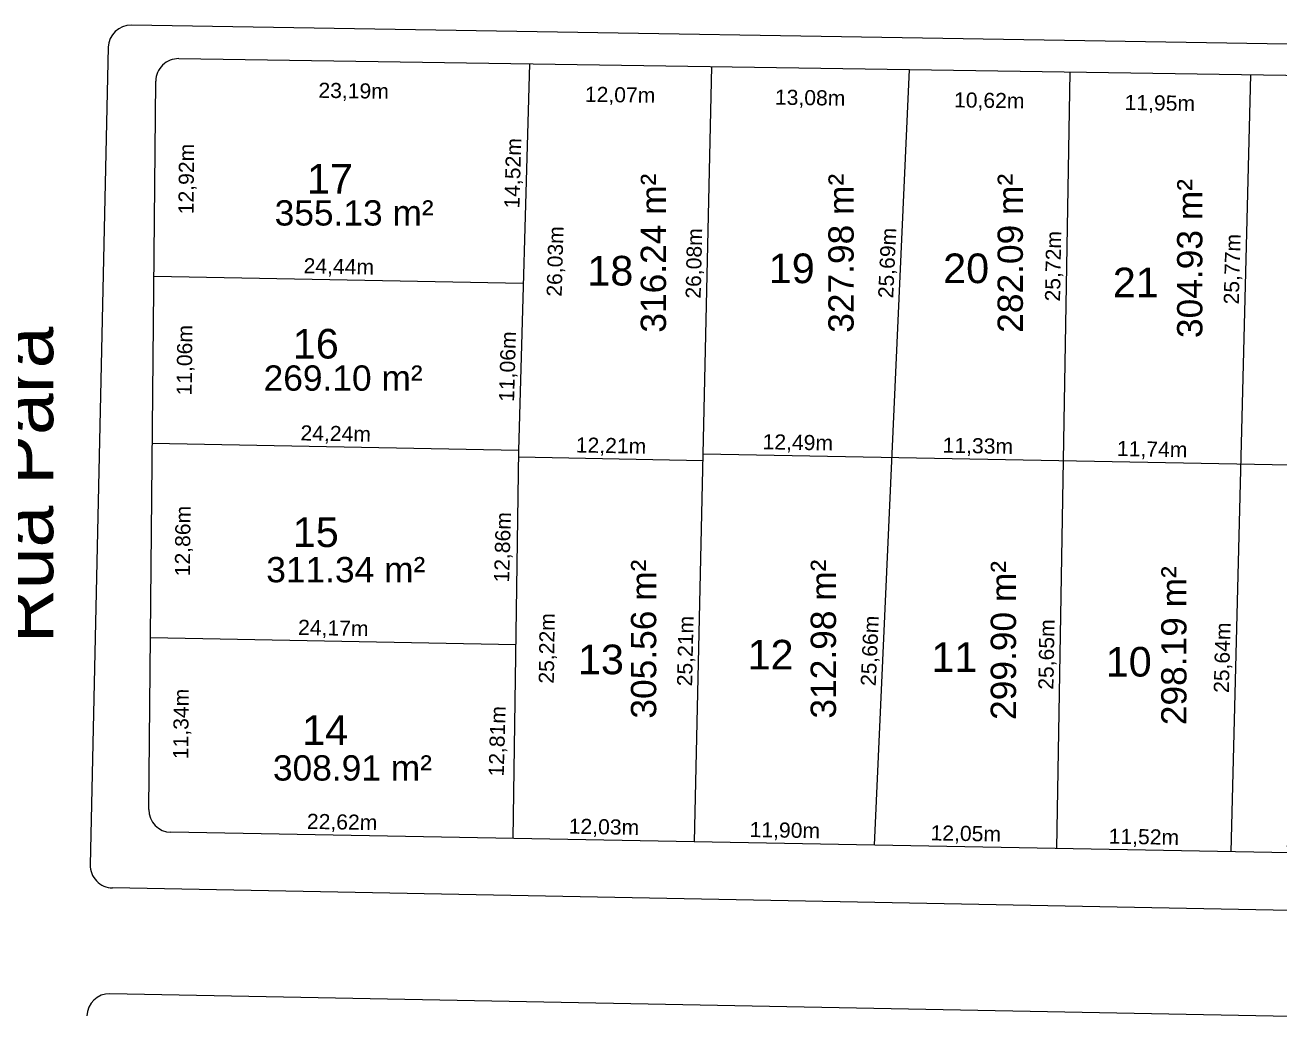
# Model space of a CAD drawing. Header units: metres. Extents: x 3808 to 8215, y 2374 to 6187.
# Drawn here: x 5029.4 to 5112.4, y 5300.8 to 5366.3 of the extents above; entities that cross this region are included whole.
import ezdxf
from ezdxf.enums import TextEntityAlignment as Align

# ---------------------------------------------------------------- set-up
doc = ezdxf.new("R2010")
doc.units = ezdxf.units.M
for name, color, linetype in [('Areas Lotes', 1, 'Continuous'), ('Calçada', 8, 'Continuous'), ('COTAS', 7, 'Continuous'), ('Lote', 7, 'Continuous'), ('Nome das Ruas', 7, 'Continuous'), ('Nº Lote', 7, 'Continuous'), ('quadras', 7, 'Continuous')]:
    doc.layers.add(name, color=color, linetype=linetype)
doc.styles.add('Arial', font='arial.ttf')
doc.dimstyles.new('Copy(2) of ISO-25', dxfattribs={"dimtxt": 1, "dimasz": 2.5, "dimexe": 1.25, "dimexo": 0.625, "dimgap": 0.2, "dimtad": 1, "dimtoh": 1, "dimlfac": 1, "dimzin": 1, "dimtxsty": 'Arial', "dimblk": 'NONE', "dimcen": 0, "dimse1": 1, "dimse2": 1, "dimsd1": 1, "dimsd2": 1, "dimclrt": 256, "dimaunit": 1, "dimadec": 3, "dimazin": 0, "dimtfac": 1, "dimtmove": 0, "dimatfit": 3, "dimldrblk": 'NONE', "dimfxl": 1, "dimtolj": 1, "dimtzin": 0, "dimarcsym": 0})

# ---------------------------------------------------------------- blocks, each defined once
blk = doc.blocks.new('*D6034')
at = {"layer": 'Defpoints', "color": 0, "linetype": 'Continuous', "transparency": 16777216}
for p in [(5062.788, 5363.752), (5062.387, 5349.234), (5062.387, 5349.234)]:
    blk.add_point(p, dxfattribs=at)
at = {"layer": 'COTAS', "linetype": 'Continuous', "lineweight": 5, "transparency": 16777216, "insert": (5061.786, 5356.515), "char_height": 1, "attachment_point": 5, "rotation": 88.41809, "style": 'Arial'}
blk.add_mtext('\\A1;14,52m', dxfattribs=at)
blk = doc.blocks.new('_None')
blk = doc.blocks.new('*D6066')
at = {"layer": 'Defpoints', "color": 0, "linetype": 'Continuous', "transparency": 16777216}
for p in [(5109.186, 5311.64), (5109.186, 5311.64), (5121.001, 5311.422)]:
    blk.add_point(p, dxfattribs=at)
at = {"layer": 'COTAS', "linetype": 'Continuous', "lineweight": 5, "transparency": 16777216, "insert": (5115.108, 5312.332), "char_height": 1, "attachment_point": 5, "rotation": 358.94304, "style": 'Arial'}
blk.add_mtext('\\A1;11,82m', dxfattribs=at)
blk = doc.blocks.new('*D6067')
at = {"layer": 'Defpoints', "color": 0, "linetype": 'Continuous', "transparency": 16777216}
for p in [(5097.668, 5311.852), (5097.668, 5311.852), (5109.186, 5311.64)]:
    blk.add_point(p, dxfattribs=at)
at = {"layer": 'COTAS', "linetype": 'Continuous', "lineweight": 5, "transparency": 16777216, "insert": (5103.442, 5312.547), "char_height": 1, "attachment_point": 5, "rotation": 358.94304, "style": 'Arial'}
blk.add_mtext('\\A1;11,52m', dxfattribs=at)
blk = doc.blocks.new('*D6068')
at = {"layer": 'Defpoints', "color": 0, "linetype": 'Continuous', "transparency": 16777216}
for p in [(5085.622, 5312.074), (5085.622, 5312.074), (5097.668, 5311.852)]:
    blk.add_point(p, dxfattribs=at)
at = {"layer": 'COTAS', "linetype": 'Continuous', "lineweight": 5, "transparency": 16777216, "insert": (5091.66, 5312.764), "char_height": 1, "attachment_point": 5, "rotation": 358.94304, "style": 'Arial'}
blk.add_mtext('\\A1;12,05m', dxfattribs=at)
blk = doc.blocks.new('*D6069')
at = {"layer": 'Defpoints', "color": 0, "linetype": 'Continuous', "transparency": 16777216}
for p in [(5073.72, 5312.074), (5073.724, 5312.294), (5085.622, 5312.074)]:
    blk.add_point(p, dxfattribs=at)
at = {"layer": 'COTAS', "linetype": 'Continuous', "lineweight": 5, "transparency": 16777216, "insert": (5079.688, 5312.985), "char_height": 1, "attachment_point": 5, "rotation": 358.94304, "style": 'Arial'}
blk.add_mtext('\\A1;11,90m', dxfattribs=at)
blk = doc.blocks.new('*D6070')
at = {"layer": 'Defpoints', "color": 0, "linetype": 'Continuous', "transparency": 16777216}
for p in [(5061.692, 5312.516), (5061.692, 5312.516), (5073.72, 5312.074)]:
    blk.add_point(p, dxfattribs=at)
at = {"layer": 'COTAS', "linetype": 'Continuous', "lineweight": 5, "transparency": 16777216, "insert": (5067.723, 5313.206), "char_height": 1, "attachment_point": 5, "rotation": 358.94304, "style": 'Arial'}
blk.add_mtext('\\A1;12,03m', dxfattribs=at)
blk = doc.blocks.new('*D6071')
at = {"layer": 'Defpoints', "color": 0, "linetype": 'Continuous', "transparency": 16777216}
for p in [(5039.079, 5312.933), (5039.079, 5312.933), (5061.692, 5312.516)]:
    blk.add_point(p, dxfattribs=at)
at = {"layer": 'COTAS', "linetype": 'Continuous', "lineweight": 5, "transparency": 16777216, "insert": (5050.4, 5313.525), "char_height": 1, "attachment_point": 5, "rotation": 358.94304, "style": 'Arial'}
blk.add_mtext('\\A1;22,62m', dxfattribs=at)
blk = doc.blocks.new('*D6072')
at = {"layer": 'Defpoints', "color": 0, "linetype": 'Continuous', "transparency": 16777216}
for p in [(5037.717, 5325.785), (5037.717, 5325.785), (5061.886, 5325.324)]:
    blk.add_point(p, dxfattribs=at)
at = {"layer": 'COTAS', "linetype": 'Continuous', "lineweight": 5, "transparency": 16777216, "insert": (5049.817, 5326.355), "char_height": 1, "attachment_point": 5, "rotation": 358.90801, "style": 'Arial'}
blk.add_mtext('\\A1;24,17m', dxfattribs=at)
blk = doc.blocks.new('*D6073')
at = {"layer": 'Defpoints', "color": 0, "linetype": 'Continuous', "transparency": 16777216}
for p in [(5037.842, 5338.645), (5037.842, 5338.645), (5062.081, 5338.183)]:
    blk.add_point(p, dxfattribs=at)
at = {"layer": 'COTAS', "linetype": 'Continuous', "lineweight": 5, "transparency": 16777216, "insert": (5049.977, 5339.215), "char_height": 1, "attachment_point": 5, "rotation": 358.90801, "style": 'Arial'}
blk.add_mtext('\\A1;24,24m', dxfattribs=at)
blk = doc.blocks.new('*D6074')
at = {"layer": 'Defpoints', "color": 0, "linetype": 'Continuous', "transparency": 16777216}
for p in [(5037.95, 5349.7), (5037.95, 5349.7), (5062.387, 5349.234)]:
    blk.add_point(p, dxfattribs=at)
at = {"layer": 'COTAS', "linetype": 'Continuous', "lineweight": 5, "transparency": 16777216, "insert": (5050.184, 5350.268), "char_height": 1, "attachment_point": 5, "rotation": 358.90801, "style": 'Arial'}
blk.add_mtext('\\A1;24,44m', dxfattribs=at)
blk = doc.blocks.new('*D6075')
at = {"layer": 'Defpoints', "color": 0, "linetype": 'Continuous', "transparency": 16777216}
for p in [(5039.598, 5364.101), (5062.788, 5363.752), (5062.745, 5360.908)]:
    blk.add_point(p, dxfattribs=at)
at = {"layer": 'COTAS', "linetype": 'Continuous', "lineweight": 5, "transparency": 16777216, "insert": (5051.162, 5361.884), "char_height": 1, "attachment_point": 5, "rotation": 359.13641, "style": 'Arial'}
blk.add_mtext('\\A1;23,19m', dxfattribs=at)
blk = doc.blocks.new('*D6076')
at = {"layer": 'Defpoints', "color": 0, "linetype": 'Continuous', "transparency": 16777216}
for p in [(5062.788, 5363.752), (5074.854, 5363.57), (5074.811, 5360.726)]:
    blk.add_point(p, dxfattribs=at)
at = {"layer": 'COTAS', "linetype": 'Continuous', "lineweight": 5, "transparency": 16777216, "insert": (5068.79, 5361.618), "char_height": 1, "attachment_point": 5, "rotation": 359.13641, "style": 'Arial'}
blk.add_mtext('\\A1;12,07m', dxfattribs=at)
blk = doc.blocks.new('*D6077')
at = {"layer": 'Defpoints', "color": 0, "linetype": 'Continuous', "transparency": 16777216}
for p in [(5074.854, 5363.57), (5087.933, 5363.373), (5087.89, 5360.529)]:
    blk.add_point(p, dxfattribs=at)
at = {"layer": 'COTAS', "linetype": 'Continuous', "lineweight": 5, "transparency": 16777216, "insert": (5081.363, 5361.428), "char_height": 1, "attachment_point": 5, "rotation": 359.13641, "style": 'Arial'}
blk.add_mtext('\\A1;13,08m', dxfattribs=at)
blk = doc.blocks.new('*D6078')
at = {"layer": 'Defpoints', "color": 0, "linetype": 'Continuous', "transparency": 16777216}
for p in [(5087.933, 5363.373), (5098.552, 5363.213), (5098.509, 5360.369)]:
    blk.add_point(p, dxfattribs=at)
at = {"layer": 'COTAS', "linetype": 'Continuous', "lineweight": 5, "transparency": 16777216, "insert": (5093.212, 5361.25), "char_height": 1, "attachment_point": 5, "rotation": 359.13641, "style": 'Arial'}
blk.add_mtext('\\A1;10,62m', dxfattribs=at)
blk = doc.blocks.new('*D6079')
at = {"layer": 'Defpoints', "color": 0, "linetype": 'Continuous', "transparency": 16777216}
for p in [(5098.552, 5363.213), (5110.503, 5363.032), (5110.461, 5360.189)]:
    blk.add_point(p, dxfattribs=at)
at = {"layer": 'COTAS', "linetype": 'Continuous', "lineweight": 5, "transparency": 16777216, "insert": (5104.497, 5361.08), "char_height": 1, "attachment_point": 5, "rotation": 359.13641, "style": 'Arial'}
blk.add_mtext('\\A1;11,95m', dxfattribs=at)
blk = doc.blocks.new('*D6080')
at = {"layer": 'Defpoints', "color": 0, "linetype": 'Continuous', "transparency": 16777216}
for p in [(5110.503, 5363.032), (5122.811, 5363.032), (5122.765, 5360.003)]:
    blk.add_point(p, dxfattribs=at)
at = {"layer": 'COTAS', "linetype": 'Continuous', "lineweight": 5, "transparency": 16777216, "insert": (5116.625, 5360.897), "char_height": 1, "attachment_point": 5, "rotation": 359.13641, "style": 'Arial'}
blk.add_mtext('\\A1;12,31m', dxfattribs=at)
blk = doc.blocks.new('*D6102')
at = {"layer": 'Defpoints', "color": 0, "linetype": 'Continuous', "transparency": 16777216}
for p in [(5109.843, 5337.273), (5109.843, 5337.273), (5121.903, 5337.043)]:
    blk.add_point(p, dxfattribs=at)
at = {"layer": 'COTAS', "linetype": 'Continuous', "lineweight": 5, "transparency": 16777216, "insert": (5115.888, 5337.959), "char_height": 1, "attachment_point": 5, "rotation": 358.90801, "style": 'Arial'}
blk.add_mtext('\\A1;12,06m', dxfattribs=at)
blk = doc.blocks.new('*D6103')
at = {"layer": 'Defpoints', "color": 0, "linetype": 'Continuous', "transparency": 16777216}
for p in [(5098.109, 5337.496), (5098.109, 5337.496), (5109.843, 5337.273)]:
    blk.add_point(p, dxfattribs=at)
at = {"layer": 'COTAS', "linetype": 'Continuous', "lineweight": 5, "transparency": 16777216, "insert": (5103.991, 5338.185), "char_height": 1, "attachment_point": 5, "rotation": 358.90801, "style": 'Arial'}
blk.add_mtext('\\A1;11,74m', dxfattribs=at)
blk = doc.blocks.new('*D6104')
at = {"layer": 'Defpoints', "color": 0, "linetype": 'Continuous', "transparency": 16777216}
for p in [(5086.777, 5337.712), (5086.777, 5337.712), (5098.109, 5337.496)]:
    blk.add_point(p, dxfattribs=at)
at = {"layer": 'COTAS', "linetype": 'Continuous', "lineweight": 5, "transparency": 16777216, "insert": (5092.458, 5338.405), "char_height": 1, "attachment_point": 5, "rotation": 358.90801, "style": 'Arial'}
blk.add_mtext('\\A1;11,33m', dxfattribs=at)
blk = doc.blocks.new('*D6105')
at = {"layer": 'Defpoints', "color": 0, "linetype": 'Continuous', "transparency": 16777216}
for p in [(5074.287, 5337.95), (5074.287, 5337.95), (5086.777, 5337.712)]:
    blk.add_point(p, dxfattribs=at)
at = {"layer": 'COTAS', "linetype": 'Continuous', "lineweight": 5, "transparency": 16777216, "insert": (5080.547, 5338.632), "char_height": 1, "attachment_point": 5, "rotation": 358.90801, "style": 'Arial'}
blk.add_mtext('\\A1;12,49m', dxfattribs=at)
blk = doc.blocks.new('*D6106')
at = {"layer": 'Defpoints', "color": 0, "linetype": 'Continuous', "transparency": 16777216}
for p in [(5062.075, 5337.733), (5062.075, 5337.733), (5074.277, 5337.501)]:
    blk.add_point(p, dxfattribs=at)
at = {"layer": 'COTAS', "linetype": 'Continuous', "lineweight": 5, "transparency": 16777216, "insert": (5068.191, 5338.418), "char_height": 1, "attachment_point": 5, "rotation": 358.90801, "style": 'Arial'}
blk.add_mtext('\\A1;12,21m', dxfattribs=at)
blk = doc.blocks.new('*D6107')
at = {"layer": 'Defpoints', "color": 0, "linetype": 'Continuous', "transparency": 16777216}
for p in [(5062.075, 5337.733), (5065.024, 5337.688), (5061.692, 5312.516)]:
    blk.add_point(p, dxfattribs=at)
at = {"layer": 'COTAS', "linetype": 'Continuous', "lineweight": 5, "transparency": 16777216, "insert": (5064.032, 5325.092), "char_height": 1, "attachment_point": 5, "rotation": 89.13109, "style": 'Arial'}
blk.add_mtext('\\A1;25,22m', dxfattribs=at)
blk = doc.blocks.new('*D6108')
at = {"layer": 'Defpoints', "color": 0, "linetype": 'Continuous', "transparency": 16777216}
for p in [(5062.788, 5363.752), (5065.739, 5363.671), (5062.075, 5337.733)]:
    blk.add_point(p, dxfattribs=at)
at = {"layer": 'COTAS', "linetype": 'Continuous', "lineweight": 5, "transparency": 16777216, "insert": (5064.582, 5350.683), "char_height": 1, "attachment_point": 5, "rotation": 88.43042, "style": 'Arial'}
blk.add_mtext('\\A1;26,03m', dxfattribs=at)
blk = doc.blocks.new('*D6109')
at = {"layer": 'Defpoints', "color": 0, "linetype": 'Continuous', "transparency": 16777216}
for p in [(5062.387, 5349.234), (5062.081, 5338.183), (5062.081, 5338.183)]:
    blk.add_point(p, dxfattribs=at)
at = {"layer": 'COTAS', "linetype": 'Continuous', "lineweight": 5, "transparency": 16777216, "insert": (5061.433, 5343.731), "char_height": 1, "attachment_point": 5, "rotation": 88.41809, "style": 'Arial'}
blk.add_mtext('\\A1;11,06m', dxfattribs=at)
blk = doc.blocks.new('*D6111')
at = {"layer": 'Defpoints', "color": 0, "linetype": 'Continuous', "transparency": 16777216}
for p in [(5062.081, 5338.183), (5061.726, 5325.328), (5061.886, 5325.324)]:
    blk.add_point(p, dxfattribs=at)
at = {"layer": 'COTAS', "linetype": 'Continuous', "lineweight": 5, "transparency": 16777216, "insert": (5061.103, 5331.778), "char_height": 1, "attachment_point": 5, "rotation": 88.41809, "style": 'Arial'}
blk.add_mtext('\\A1;12,86m', dxfattribs=at)
blk = doc.blocks.new('*D6112')
at = {"layer": 'Defpoints', "color": 0, "linetype": 'Continuous', "transparency": 16777216}
for p in [(5061.886, 5325.324), (5061.373, 5312.525), (5061.692, 5312.516)]:
    blk.add_point(p, dxfattribs=at)
at = {"layer": 'COTAS', "linetype": 'Continuous', "lineweight": 5, "transparency": 16777216, "insert": (5060.749, 5318.949), "char_height": 1, "attachment_point": 5, "rotation": 88.41809, "style": 'Arial'}
blk.add_mtext('\\A1;12,81m', dxfattribs=at)
blk = doc.blocks.new('*D6113')
at = {"layer": 'Defpoints', "color": 0, "linetype": 'Continuous', "transparency": 16777216}
for p in [(5037.717, 5325.785), (5040.689, 5325.756), (5037.607, 5314.448)]:
    blk.add_point(p, dxfattribs=at)
at = {"layer": 'COTAS', "linetype": 'Continuous', "lineweight": 5, "transparency": 16777216, "insert": (5039.832, 5320.095), "char_height": 1, "attachment_point": 5, "rotation": 89.44182, "style": 'Arial'}
blk.add_mtext('\\A1;11,34m', dxfattribs=at)
blk = doc.blocks.new('*D6114')
at = {"layer": 'Defpoints', "color": 0, "linetype": 'Continuous', "transparency": 16777216}
for p in [(5037.842, 5338.645), (5040.814, 5338.616), (5037.717, 5325.785)]:
    blk.add_point(p, dxfattribs=at)
at = {"layer": 'COTAS', "linetype": 'Continuous', "lineweight": 5, "transparency": 16777216, "insert": (5039.95, 5332.194), "char_height": 1, "attachment_point": 5, "rotation": 89.44182, "style": 'Arial'}
blk.add_mtext('\\A1;12,86m', dxfattribs=at)
blk = doc.blocks.new('*D6115')
at = {"layer": 'Defpoints', "color": 0, "linetype": 'Continuous', "transparency": 16777216}
for p in [(5037.95, 5349.7), (5040.922, 5349.671), (5037.842, 5338.645)]:
    blk.add_point(p, dxfattribs=at)
at = {"layer": 'COTAS', "linetype": 'Continuous', "lineweight": 5, "transparency": 16777216, "insert": (5040.067, 5344.151), "char_height": 1, "attachment_point": 5, "rotation": 89.44182, "style": 'Arial'}
blk.add_mtext('\\A1;11,06m', dxfattribs=at)
blk = doc.blocks.new('*D6116')
at = {"layer": 'Defpoints', "color": 0, "linetype": 'Continuous', "transparency": 16777216}
for p in [(5038.076, 5362.616), (5041.047, 5362.587), (5037.95, 5349.7)]:
    blk.add_point(p, dxfattribs=at)
at = {"layer": 'COTAS', "linetype": 'Continuous', "lineweight": 5, "transparency": 16777216, "insert": (5040.184, 5356.137), "char_height": 1, "attachment_point": 5, "rotation": 89.44182, "style": 'Arial'}
blk.add_mtext('\\A1;12,92m', dxfattribs=at)
blk = doc.blocks.new('*D6117')
at = {"layer": 'Defpoints', "color": 0, "linetype": 'Continuous', "transparency": 16777216}
for p in [(5074.277, 5337.501), (5074.277, 5337.501), (5073.72, 5312.294)]:
    blk.add_point(p, dxfattribs=at)
at = {"layer": 'COTAS', "linetype": 'Continuous', "lineweight": 5, "transparency": 16777216, "insert": (5073.198, 5324.915), "char_height": 1, "attachment_point": 5, "rotation": 88.73345, "style": 'Arial'}
blk.add_mtext('\\A1;25,21m', dxfattribs=at)
blk = doc.blocks.new('*D6118')
at = {"layer": 'Defpoints', "color": 0, "linetype": 'Continuous', "transparency": 16777216}
for p in [(5074.854, 5363.57), (5074.854, 5363.57), (5074.277, 5337.501)]:
    blk.add_point(p, dxfattribs=at)
at = {"layer": 'COTAS', "linetype": 'Continuous', "lineweight": 5, "transparency": 16777216, "insert": (5073.765, 5350.553), "char_height": 1, "attachment_point": 5, "rotation": 88.73345, "style": 'Arial'}
blk.add_mtext('\\A1;26,08m', dxfattribs=at)
blk = doc.blocks.new('*D6119')
at = {"layer": 'Defpoints', "color": 0, "linetype": 'Continuous', "transparency": 16777216}
for p in [(5087.933, 5363.373), (5086.777, 5337.712), (5086.777, 5337.712)]:
    blk.add_point(p, dxfattribs=at)
at = {"layer": 'COTAS', "linetype": 'Continuous', "lineweight": 5, "transparency": 16777216, "insert": (5086.555, 5350.579), "char_height": 1, "attachment_point": 5, "rotation": 87.42036, "style": 'Arial'}
blk.add_mtext('\\A1;25,69m', dxfattribs=at)
blk = doc.blocks.new('*D6120')
at = {"layer": 'Defpoints', "color": 0, "linetype": 'Continuous', "transparency": 16777216}
for p in [(5086.777, 5337.712), (5085.622, 5312.074), (5085.622, 5312.074)]:
    blk.add_point(p, dxfattribs=at)
at = {"layer": 'COTAS', "linetype": 'Continuous', "lineweight": 5, "transparency": 16777216, "insert": (5085.399, 5324.929), "char_height": 1, "attachment_point": 5, "rotation": 87.42036, "style": 'Arial'}
blk.add_mtext('\\A1;25,66m', dxfattribs=at)
blk = doc.blocks.new('*D6121')
at = {"layer": 'Defpoints', "color": 0, "linetype": 'Continuous', "transparency": 16777216}
for p in [(5098.552, 5363.213), (5098.552, 5363.213), (5098.109, 5337.496)]:
    blk.add_point(p, dxfattribs=at)
at = {"layer": 'COTAS', "linetype": 'Continuous', "lineweight": 5, "transparency": 16777216, "insert": (5097.529, 5350.368), "char_height": 1, "attachment_point": 5, "rotation": 89.01451, "style": 'Arial'}
blk.add_mtext('\\A1;25,72m', dxfattribs=at)
blk = doc.blocks.new('*D6122')
at = {"layer": 'Defpoints', "color": 0, "linetype": 'Continuous', "transparency": 16777216}
for p in [(5098.109, 5337.496), (5097.668, 5311.852), (5097.668, 5311.852)]:
    blk.add_point(p, dxfattribs=at)
at = {"layer": 'COTAS', "linetype": 'Continuous', "lineweight": 5, "transparency": 16777216, "insert": (5097.088, 5324.688), "char_height": 1, "attachment_point": 5, "rotation": 89.01451, "style": 'Arial'}
blk.add_mtext('\\A1;25,65m', dxfattribs=at)
blk = doc.blocks.new('*D6123')
at = {"layer": 'Defpoints', "color": 0, "linetype": 'Continuous', "transparency": 16777216}
for p in [(5109.843, 5337.273), (5109.186, 5311.64), (5109.186, 5311.64)]:
    blk.add_point(p, dxfattribs=at)
at = {"layer": 'COTAS', "linetype": 'Continuous', "lineweight": 5, "transparency": 16777216, "insert": (5108.714, 5324.477), "char_height": 1, "attachment_point": 5, "rotation": 88.53146, "style": 'Arial'}
blk.add_mtext('\\A1;25,64m', dxfattribs=at)
blk = doc.blocks.new('*D6124')
at = {"layer": 'Defpoints', "color": 0, "linetype": 'Continuous', "transparency": 16777216}
for p in [(5110.503, 5363.032), (5110.503, 5363.032), (5109.843, 5337.273)]:
    blk.add_point(p, dxfattribs=at)
at = {"layer": 'COTAS', "linetype": 'Continuous', "lineweight": 5, "transparency": 16777216, "insert": (5109.373, 5350.173), "char_height": 1, "attachment_point": 5, "rotation": 88.53146, "style": 'Arial'}
blk.add_mtext('\\A1;25,77m', dxfattribs=at)

msp = doc.modelspace()

# ---------------------------------------------------------------- linework, layer by layer
at = {"layer": 'Calçada', "linetype": 'Continuous', "lineweight": 5}
for p, q in [((5220.826, 5363.285), (5036.459, 5366.318)), ((5034.935, 5364.851), (5033.737, 5310.787)), ((5219.707, 5305.709), (5035.208, 5309.254)), ((5219.569, 5298.711), (5035.045, 5302.256))]:
    msp.add_line(p, q, dxfattribs=at)
for centre, start, end in [((5036.435, 5364.818), 89.05774, 178.7312), ((5035.237, 5310.753), 178.7312, 268.89945), ((5035.016, 5300.756), 88.89945, 178.7312)]:
    msp.add_arc(centre, 1.5, start, end, dxfattribs=at)
at = {"layer": 'Lote', "lineweight": 5}
for p, q in [((5062.788, 5363.752), (5062.081, 5338.183)), ((5073.72, 5312.294), (5074.854, 5363.57)), ((5085.622, 5312.074), (5087.933, 5363.373)), ((5098.552, 5363.213), (5097.668, 5311.852)), ((5110.503, 5363.032), (5109.186, 5311.64)), ((5062.387, 5349.234), (5037.95, 5349.7)), ((5062.081, 5338.183), (5037.842, 5338.645)), ((5062.081, 5338.183), (5061.692, 5312.516)), ((5074.277, 5337.501), (5062.075, 5337.733)), ((5118.411, 5337.109), (5074.287, 5337.95)), ((5061.886, 5325.324), (5037.717, 5325.785))]:
    msp.add_line(p, q, dxfattribs=at)
at = {"layer": 'quadras', "lineweight": 5}
for p, q in [((5039.598, 5364.101), (5219.398, 5361.391)), ((5037.607, 5314.448), (5038.076, 5362.616)), ((5215.936, 5309.67), (5039.079, 5312.933))]:
    msp.add_line(p, q, dxfattribs=at)
for centre, start, end in [((5039.576, 5362.601), 89.13641, 179.44182), ((5039.107, 5314.433), 179.44182, 268.94304)]:
    msp.add_arc(centre, 1.5, start, end, dxfattribs=at)

# ---------------------------------------------------------------- texts
at = {"layer": 'Areas Lotes', "lineweight": 5, "style": 'Arial'}
for s, p in [('316.24 m²', (5071.828, 5345.976)), ('327.98 m²', (5084.241, 5345.967)), ('282.09 m²', (5095.437, 5345.967)), ('304.93 m²', (5107.312, 5345.62)), ('305.56 m²', (5071.181, 5320.449)), ('312.98 m²', (5083.072, 5320.452)), ('299.90 m²', (5094.982, 5320.362)), ('298.19 m²', (5106.261, 5320.014))]:
    msp.add_text(s, height=1.6726, rotation=90, dxfattribs=at).set_placement(p)
at = {"layer": 'Areas Lotes', "linetype": 'Continuous', "lineweight": 5, "style": 'Arial'}
for s, p in [('355.13 m²', (5045.938, 5353.061)), ('269.10 m²', (5045.208, 5342.14)), ('311.34 m²', (5045.384, 5329.467)), ('308.91 m²', (5045.825, 5316.353))]:
    msp.add_text(s, height=1.6726, dxfattribs=at).set_placement(p)
at = {"layer": 'Nome das Ruas', "lineweight": 5, "style": 'Arial'}
msp.add_text('Rua Pará', height=3.55, rotation=90, dxfattribs=at).set_placement((5031.287, 5325.433, 165.916))
at = {"layer": 'Nº Lote', "linetype": 'Continuous', "lineweight": 5, "style": 'Arial'}
for s, p in [('17', (5049.594, 5355.172)), ('18', (5068.145, 5349.095)), ('19', (5080.148, 5349.251)), ('20', (5091.684, 5349.251)), ('21', (5102.908, 5348.316)), ('16', (5048.659, 5344.265)), ('15', (5048.659, 5331.801)), ('13', (5067.521, 5323.387)), ('12', (5078.745, 5323.699)), ('11', (5090.905, 5323.543)), ('10', (5102.44, 5323.231)), ('14', (5049.282, 5318.713))]:
    msp.add_text(s, height=1.96, dxfattribs=at).set_placement(p, align=Align.CENTER)

# ---------------------------------------------------------------- dimensions: what is measured, and where the dimension line sits
at = {"layer": 'COTAS', "linetype": 'Continuous', "lineweight": 5}
for p1, p2, distance, picture, middle in [((5039.598, 5364.101), (5062.788, 5363.752), -2.844, '*D6075', (5051.162, 5361.884)), ((5062.788, 5363.752), (5062.387, 5349.234), 0, '*D6034', (5061.786, 5356.515)), ((5062.075, 5337.733), (5062.788, 5363.752), -2.952, '*D6108', (5064.582, 5350.683)), ((5074.277, 5337.501), (5074.854, 5363.57), 0, '*D6118', (5073.765, 5350.553)), ((5087.933, 5363.373), (5086.777, 5337.712), 0, '*D6119', (5086.555, 5350.579)), ((5098.109, 5337.496), (5098.552, 5363.213), 0, '*D6121', (5097.529, 5350.368)), ((5109.843, 5337.273), (5110.503, 5363.032), 0, '*D6124', (5109.373, 5350.173)), ((5062.387, 5349.234), (5037.95, 5349.7), 0, '*D6074', (5050.184, 5350.268)), ((5062.081, 5338.183), (5037.842, 5338.645), 0, '*D6073', (5049.977, 5339.215)), ((5074.2775, 5337.5006), (5062.0747, 5337.7332), 0, '*D6106', (5068.1913, 5338.4177)), ((5061.692, 5312.516), (5062.075, 5337.733), -2.95, '*D6107', (5064.032, 5325.092)), ((5086.777, 5337.712), (5085.622, 5312.074), 0, '*D6120', (5085.399, 5324.929)), ((5073.72, 5312.294), (5074.277, 5337.501), 0, '*D6117', (5073.198, 5324.915)), ((5098.109, 5337.496), (5097.668, 5311.852), 0, '*D6122', (5097.088, 5324.688)), ((5109.843, 5337.273), (5109.186, 5311.64), 0, '*D6123', (5108.714, 5324.477)), ((5061.886, 5325.324), (5037.717, 5325.785), 0, '*D6072', (5049.817, 5326.355)), ((5037.607, 5314.448), (5037.717, 5325.785), -2.972, '*D6113', (5039.832, 5320.095))]:
    dim = msp.add_aligned_dim(p1=p1, p2=p2, distance=distance, dimstyle='Copy(2) of ISO-25', override={"dimpost": 'm'}, dxfattribs=at)
    dim.commit()
    dim.dimension.update_dxf_attribs({"geometry": picture, "text_midpoint": middle})
for base, p1, p2, angle, picture, middle in [((5074.811, 5360.726), (5062.788, 5363.752), (5074.854, 5363.57), 179.13641, '*D6076', (5068.79, 5361.618)), ((5087.89, 5360.529), (5074.854, 5363.57), (5087.933, 5363.373), 179.13641, '*D6077', (5081.363, 5361.428)), ((5041.047, 5362.587), (5037.95, 5349.7), (5038.076, 5362.616), 269.44182, '*D6116', (5040.184, 5356.137)), ((5098.509, 5360.369), (5087.933, 5363.373), (5098.552, 5363.213), 179.13641, '*D6078', (5093.212, 5361.25)), ((5110.461, 5360.189), (5098.552, 5363.213), (5110.503, 5363.032), 179.13641, '*D6079', (5104.497, 5361.08)), ((5122.765, 5360.003), (5110.503, 5363.032), (5122.811, 5363.032), 179.13641, '*D6080', (5116.625, 5360.897)), ((5040.922, 5349.671), (5037.842, 5338.645), (5037.95, 5349.7), 269.44182, '*D6115', (5040.067, 5344.151)), ((5062.081, 5338.183), (5062.387, 5349.234), (5062.081, 5338.183), 88.41809, '*D6109', (5061.433, 5343.731)), ((5040.814, 5338.616), (5037.717, 5325.785), (5037.842, 5338.645), 269.44182, '*D6114', (5039.95, 5332.194)), ((5074.287, 5337.95), (5086.777, 5337.712), (5074.287, 5337.95), 358.90801, '*D6105', (5080.547, 5338.632)), ((5086.777, 5337.712), (5098.109, 5337.496), (5086.777, 5337.712), 358.90801, '*D6104', (5092.458, 5338.405)), ((5098.109, 5337.496), (5109.843, 5337.273), (5098.109, 5337.496), 358.90801, '*D6103', (5103.991, 5338.185)), ((5109.843, 5337.273), (5121.903, 5337.043), (5109.843, 5337.273), 358.90801, '*D6102', (5115.888, 5337.959)), ((5061.726, 5325.328), (5062.081, 5338.183), (5061.886, 5325.324), 88.41809, '*D6111', (5061.103, 5331.778)), ((5061.373, 5312.525), (5061.886, 5325.324), (5061.692, 5312.516), 88.41809, '*D6112', (5060.749, 5318.949)), ((5039.079, 5312.933), (5061.692, 5312.516), (5039.079, 5312.933), 358.94304, '*D6071', (5050.4, 5313.525)), ((5061.692, 5312.516), (5073.72, 5312.074), (5061.692, 5312.516), 358.94304, '*D6070', (5067.723, 5313.206)), ((5073.724, 5312.294), (5085.622, 5312.074), (5073.72, 5312.074), 358.94304, '*D6069', (5079.688, 5312.985)), ((5085.622, 5312.074), (5097.668, 5311.852), (5085.622, 5312.074), 358.94304, '*D6068', (5091.66, 5312.764)), ((5097.668, 5311.852), (5109.186, 5311.64), (5097.668, 5311.852), 358.94304, '*D6067', (5103.442, 5312.547)), ((5109.186, 5311.64), (5121.001, 5311.422), (5109.186, 5311.64), 358.94304, '*D6066', (5115.108, 5312.332))]:
    dim = msp.add_linear_dim(base=base, p1=p1, p2=p2, angle=angle, dimstyle='Copy(2) of ISO-25', override={"dimpost": 'm', "dimtmove": 1}, dxfattribs=at)
    dim.commit()
    dim.dimension.update_dxf_attribs({"geometry": picture, "text_midpoint": middle})

doc.saveas('drawing.dxf')
